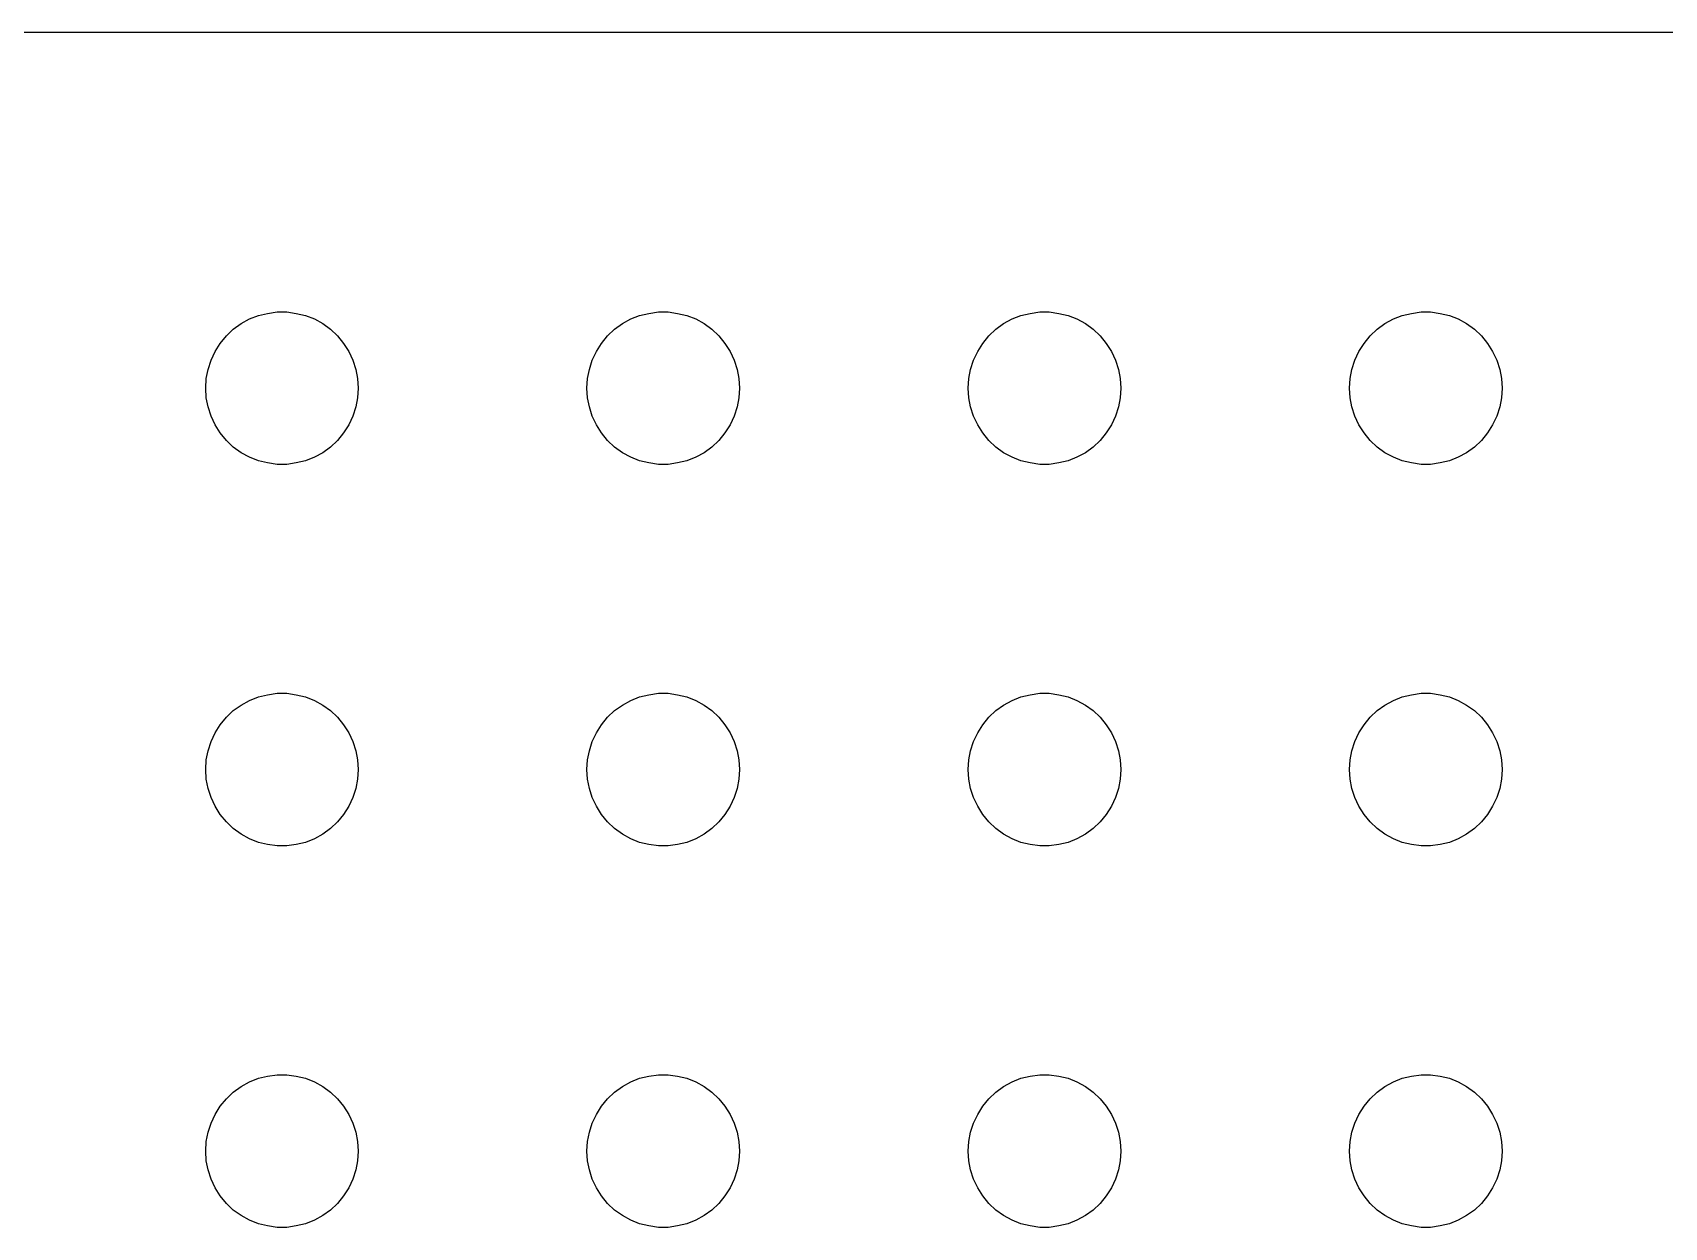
# Model space of a CAD drawing. Header units: metres. Extents: x -134 to 134, y 518 to 1078.
# Drawn here: x -102.4 to -70.31, y 1054.5 to 1077.99 of the extents above; entities that cross this region are included whole.
import ezdxf

# ---------------------------------------------------------------- set-up
doc = ezdxf.new("R2010")
doc.units = ezdxf.units.M

msp = doc.modelspace()

# ---------------------------------------------------------------- linework, layer by layer
for p, q in [((129.814, 1077.99), (-129.814, 1077.99)), ((-98.3037, 1072.27), (-98.1387, 1072.36)), ((-98.1387, 1072.36), (-97.9635, 1072.43)), ((-97.9635, 1072.43), (-97.7811, 1072.47)), ((-97.7811, 1072.47), (-97.5942, 1072.5)), ((-97.5942, 1072.5), (-97.4058, 1072.5)), ((-97.4058, 1072.5), (-97.2189, 1072.47)), ((-97.2189, 1072.47), (-97.0365, 1072.43)), ((-97.0365, 1072.43), (-96.8613, 1072.36)), ((-96.8613, 1072.36), (-96.6963, 1072.27)), ((-90.8037, 1072.27), (-90.6387, 1072.36)), ((-90.6387, 1072.36), (-90.4635, 1072.43)), ((-90.4635, 1072.43), (-90.2811, 1072.47)), ((-90.2811, 1072.47), (-90.0942, 1072.5)), ((-90.0942, 1072.5), (-89.9058, 1072.5)), ((-89.9058, 1072.5), (-89.7189, 1072.47)), ((-89.7189, 1072.47), (-89.5365, 1072.43)), ((-89.5365, 1072.43), (-89.3613, 1072.36)), ((-89.3613, 1072.36), (-89.1963, 1072.27)), ((-83.3037, 1072.27), (-83.1387, 1072.36)), ((-83.1387, 1072.36), (-82.9635, 1072.43)), ((-82.9635, 1072.43), (-82.7811, 1072.47)), ((-82.7811, 1072.47), (-82.5942, 1072.5)), ((-82.5942, 1072.5), (-82.4058, 1072.5)), ((-82.4058, 1072.5), (-82.2189, 1072.47)), ((-82.2189, 1072.47), (-82.0365, 1072.43)), ((-82.0365, 1072.43), (-81.8613, 1072.36)), ((-81.8613, 1072.36), (-81.6963, 1072.27)), ((-75.8037, 1072.27), (-75.6387, 1072.36)), ((-75.6387, 1072.36), (-75.4635, 1072.43)), ((-75.4635, 1072.43), (-75.2811, 1072.47)), ((-75.2811, 1072.47), (-75.0942, 1072.5)), ((-75.0942, 1072.5), (-74.9058, 1072.5)), ((-74.9058, 1072.5), (-74.7189, 1072.47)), ((-74.7189, 1072.47), (-74.5365, 1072.43)), ((-74.5365, 1072.43), (-74.3613, 1072.36)), ((-74.3613, 1072.36), (-74.1963, 1072.27)), ((-98.7135, 1071.88), (-98.5934, 1072.03)), ((-98.5934, 1072.03), (-98.4561, 1072.16)), ((-98.4561, 1072.16), (-98.3037, 1072.27)), ((-96.6963, 1072.27), (-96.5439, 1072.16)), ((-96.5439, 1072.16), (-96.4065, 1072.03)), ((-96.4065, 1072.03), (-96.2865, 1071.88)), ((-91.2135, 1071.88), (-91.0934, 1072.03)), ((-91.0934, 1072.03), (-90.9561, 1072.16)), ((-90.9561, 1072.16), (-90.8037, 1072.27)), ((-89.1963, 1072.27), (-89.0439, 1072.16)), ((-89.0439, 1072.16), (-88.9065, 1072.03)), ((-88.9065, 1072.03), (-88.7865, 1071.88)), ((-83.7135, 1071.88), (-83.5934, 1072.03)), ((-83.5934, 1072.03), (-83.4561, 1072.16)), ((-83.4561, 1072.16), (-83.3037, 1072.27)), ((-81.6963, 1072.27), (-81.5439, 1072.16)), ((-81.5439, 1072.16), (-81.4065, 1072.03)), ((-81.4065, 1072.03), (-81.2865, 1071.88)), ((-76.2135, 1071.88), (-76.0934, 1072.03)), ((-76.0934, 1072.03), (-75.9561, 1072.16)), ((-75.9561, 1072.16), (-75.8037, 1072.27)), ((-74.1963, 1072.27), (-74.0439, 1072.16)), ((-74.0439, 1072.16), (-73.9065, 1072.03)), ((-73.9065, 1072.03), (-73.7865, 1071.88)), ((-98.8947, 1071.55), (-98.8145, 1071.72)), ((-98.8145, 1071.72), (-98.7135, 1071.88)), ((-96.2865, 1071.88), (-96.1855, 1071.72)), ((-96.1855, 1071.72), (-96.1053, 1071.55)), ((-91.3947, 1071.55), (-91.3145, 1071.72)), ((-91.3145, 1071.72), (-91.2135, 1071.88)), ((-88.7865, 1071.88), (-88.6855, 1071.72)), ((-88.6855, 1071.72), (-88.6053, 1071.55)), ((-83.8947, 1071.55), (-83.8145, 1071.72)), ((-83.8145, 1071.72), (-83.7135, 1071.88)), ((-81.2865, 1071.88), (-81.1855, 1071.72)), ((-81.1855, 1071.72), (-81.1053, 1071.55)), ((-76.3947, 1071.55), (-76.3145, 1071.72)), ((-76.3145, 1071.72), (-76.2135, 1071.88)), ((-73.7865, 1071.88), (-73.6855, 1071.72)), ((-73.6855, 1071.72), (-73.6053, 1071.55)), ((-98.9529, 1071.37), (-98.8947, 1071.55)), ((-96.1053, 1071.55), (-96.0471, 1071.37)), ((-91.4529, 1071.37), (-91.3947, 1071.55)), ((-88.6053, 1071.55), (-88.5471, 1071.37)), ((-83.9529, 1071.37), (-83.8947, 1071.55)), ((-81.1053, 1071.55), (-81.0471, 1071.37)), ((-76.4529, 1071.37), (-76.3947, 1071.55)), ((-73.6053, 1071.55), (-73.5471, 1071.37)), ((-99, 1071), (-98.9882, 1071.19)), ((-98.9882, 1071.19), (-98.9529, 1071.37)), ((-96.0471, 1071.37), (-96.0118, 1071.19)), ((-96.0118, 1071.19), (-96, 1071)), ((-91.5, 1071), (-91.4882, 1071.19)), ((-91.4882, 1071.19), (-91.4529, 1071.37)), ((-88.5471, 1071.37), (-88.5118, 1071.19)), ((-88.5118, 1071.19), (-88.5, 1071)), ((-84, 1071), (-83.9882, 1071.19)), ((-83.9882, 1071.19), (-83.9529, 1071.37)), ((-81.0471, 1071.37), (-81.0118, 1071.19)), ((-81.0118, 1071.19), (-81, 1071)), ((-76.5, 1071), (-76.4882, 1071.19)), ((-76.4882, 1071.19), (-76.4529, 1071.37)), ((-73.5471, 1071.37), (-73.5118, 1071.19)), ((-73.5118, 1071.19), (-73.5, 1071)), ((-98.9882, 1070.81), (-99, 1071)), ((-98.9529, 1070.63), (-98.9882, 1070.81)), ((-96.0118, 1070.81), (-96.0471, 1070.63)), ((-96, 1071), (-96.0118, 1070.81)), ((-91.4882, 1070.81), (-91.5, 1071)), ((-91.4529, 1070.63), (-91.4882, 1070.81)), ((-88.5118, 1070.81), (-88.5471, 1070.63)), ((-88.5, 1071), (-88.5118, 1070.81)), ((-83.9882, 1070.81), (-84, 1071)), ((-83.9529, 1070.63), (-83.9882, 1070.81)), ((-81.0118, 1070.81), (-81.0471, 1070.63)), ((-81, 1071), (-81.0118, 1070.81)), ((-76.4882, 1070.81), (-76.5, 1071)), ((-76.4529, 1070.63), (-76.4882, 1070.81)), ((-73.5118, 1070.81), (-73.5471, 1070.63)), ((-73.5, 1071), (-73.5118, 1070.81)), ((-98.8947, 1070.45), (-98.9529, 1070.63)), ((-98.8145, 1070.28), (-98.8947, 1070.45)), ((-96.1053, 1070.45), (-96.1855, 1070.28)), ((-96.0471, 1070.63), (-96.1053, 1070.45)), ((-91.3947, 1070.45), (-91.4529, 1070.63)), ((-91.3145, 1070.28), (-91.3947, 1070.45)), ((-88.6053, 1070.45), (-88.6855, 1070.28)), ((-88.5471, 1070.63), (-88.6053, 1070.45)), ((-83.8947, 1070.45), (-83.9529, 1070.63)), ((-83.8145, 1070.28), (-83.8947, 1070.45)), ((-81.1053, 1070.45), (-81.1855, 1070.28)), ((-81.0471, 1070.63), (-81.1053, 1070.45)), ((-76.3947, 1070.45), (-76.4529, 1070.63)), ((-76.3145, 1070.28), (-76.3947, 1070.45)), ((-73.6053, 1070.45), (-73.6855, 1070.28)), ((-73.5471, 1070.63), (-73.6053, 1070.45)), ((-98.7135, 1070.12), (-98.8145, 1070.28)), ((-98.5934, 1069.97), (-98.7135, 1070.12)), ((-96.2865, 1070.12), (-96.4065, 1069.97)), ((-96.1855, 1070.28), (-96.2865, 1070.12)), ((-91.2135, 1070.12), (-91.3145, 1070.28)), ((-91.0934, 1069.97), (-91.2135, 1070.12)), ((-88.7865, 1070.12), (-88.9065, 1069.97)), ((-88.6855, 1070.28), (-88.7865, 1070.12)), ((-83.7135, 1070.12), (-83.8145, 1070.28)), ((-83.5934, 1069.97), (-83.7135, 1070.12)), ((-81.2865, 1070.12), (-81.4065, 1069.97)), ((-81.1855, 1070.28), (-81.2865, 1070.12)), ((-76.2135, 1070.12), (-76.3145, 1070.28)), ((-76.0934, 1069.97), (-76.2135, 1070.12)), ((-73.7865, 1070.12), (-73.9065, 1069.97)), ((-73.6855, 1070.28), (-73.7865, 1070.12)), ((-98.4561, 1069.84), (-98.5934, 1069.97)), ((-98.3037, 1069.73), (-98.4561, 1069.84)), ((-96.5439, 1069.84), (-96.6963, 1069.73)), ((-96.4065, 1069.97), (-96.5439, 1069.84)), ((-90.9561, 1069.84), (-91.0934, 1069.97)), ((-90.8037, 1069.73), (-90.9561, 1069.84)), ((-89.0439, 1069.84), (-89.1963, 1069.73)), ((-88.9065, 1069.97), (-89.0439, 1069.84)), ((-83.4561, 1069.84), (-83.5934, 1069.97)), ((-83.3037, 1069.73), (-83.4561, 1069.84)), ((-81.5439, 1069.84), (-81.6963, 1069.73)), ((-81.4065, 1069.97), (-81.5439, 1069.84)), ((-75.9561, 1069.84), (-76.0934, 1069.97)), ((-75.8037, 1069.73), (-75.9561, 1069.84)), ((-74.0439, 1069.84), (-74.1963, 1069.73)), ((-73.9065, 1069.97), (-74.0439, 1069.84)), ((-98.1387, 1069.64), (-98.3037, 1069.73)), ((-97.9635, 1069.57), (-98.1387, 1069.64)), ((-97.7811, 1069.53), (-97.9635, 1069.57)), ((-97.5942, 1069.5), (-97.7811, 1069.53)), ((-97.4058, 1069.5), (-97.5942, 1069.5)), ((-97.2189, 1069.53), (-97.4058, 1069.5)), ((-97.0365, 1069.57), (-97.2189, 1069.53)), ((-96.8613, 1069.64), (-97.0365, 1069.57)), ((-96.6963, 1069.73), (-96.8613, 1069.64)), ((-90.6387, 1069.64), (-90.8037, 1069.73)), ((-90.4635, 1069.57), (-90.6387, 1069.64)), ((-90.2811, 1069.53), (-90.4635, 1069.57)), ((-90.0942, 1069.5), (-90.2811, 1069.53)), ((-89.9058, 1069.5), (-90.0942, 1069.5)), ((-89.7189, 1069.53), (-89.9058, 1069.5)), ((-89.5365, 1069.57), (-89.7189, 1069.53)), ((-89.3613, 1069.64), (-89.5365, 1069.57)), ((-89.1963, 1069.73), (-89.3613, 1069.64)), ((-83.1387, 1069.64), (-83.3037, 1069.73)), ((-82.9635, 1069.57), (-83.1387, 1069.64)), ((-82.7811, 1069.53), (-82.9635, 1069.57)), ((-82.5942, 1069.5), (-82.7811, 1069.53)), ((-82.4058, 1069.5), (-82.5942, 1069.5)), ((-82.2189, 1069.53), (-82.4058, 1069.5)), ((-82.0365, 1069.57), (-82.2189, 1069.53)), ((-81.8613, 1069.64), (-82.0365, 1069.57)), ((-81.6963, 1069.73), (-81.8613, 1069.64)), ((-75.6387, 1069.64), (-75.8037, 1069.73)), ((-75.4635, 1069.57), (-75.6387, 1069.64)), ((-75.2811, 1069.53), (-75.4635, 1069.57)), ((-75.0942, 1069.5), (-75.2811, 1069.53)), ((-74.9058, 1069.5), (-75.0942, 1069.5)), ((-74.7189, 1069.53), (-74.9058, 1069.5)), ((-74.5365, 1069.57), (-74.7189, 1069.53)), ((-74.3613, 1069.64), (-74.5365, 1069.57)), ((-74.1963, 1069.73), (-74.3613, 1069.64)), ((-97.9635, 1064.93), (-97.7811, 1064.97)), ((-97.7811, 1064.97), (-97.5942, 1065)), ((-97.5942, 1065), (-97.4058, 1065)), ((-97.4058, 1065), (-97.2189, 1064.97)), ((-97.2189, 1064.97), (-97.0365, 1064.93)), ((-90.4635, 1064.93), (-90.2811, 1064.97)), ((-90.2811, 1064.97), (-90.0942, 1065)), ((-90.0942, 1065), (-89.9058, 1065)), ((-89.9058, 1065), (-89.7189, 1064.97)), ((-89.7189, 1064.97), (-89.5365, 1064.93)), ((-82.9635, 1064.93), (-82.7811, 1064.97)), ((-82.7811, 1064.97), (-82.5942, 1065)), ((-82.5942, 1065), (-82.4058, 1065)), ((-82.4058, 1065), (-82.2189, 1064.97)), ((-82.2189, 1064.97), (-82.0365, 1064.93)), ((-75.4635, 1064.93), (-75.2811, 1064.97)), ((-75.2811, 1064.97), (-75.0942, 1065)), ((-75.0942, 1065), (-74.9058, 1065)), ((-74.9058, 1065), (-74.7189, 1064.97)), ((-74.7189, 1064.97), (-74.5365, 1064.93)), ((-98.5934, 1064.53), (-98.4561, 1064.66)), ((-98.4561, 1064.66), (-98.3037, 1064.77)), ((-98.3037, 1064.77), (-98.1387, 1064.86)), ((-98.1387, 1064.86), (-97.9635, 1064.93)), ((-97.0365, 1064.93), (-96.8613, 1064.86)), ((-96.8613, 1064.86), (-96.6963, 1064.77)), ((-96.6963, 1064.77), (-96.5439, 1064.66)), ((-96.5439, 1064.66), (-96.4065, 1064.53)), ((-91.0934, 1064.53), (-90.9561, 1064.66)), ((-90.9561, 1064.66), (-90.8037, 1064.77)), ((-90.8037, 1064.77), (-90.6387, 1064.86)), ((-90.6387, 1064.86), (-90.4635, 1064.93)), ((-89.5365, 1064.93), (-89.3613, 1064.86)), ((-89.3613, 1064.86), (-89.1963, 1064.77)), ((-89.1963, 1064.77), (-89.0439, 1064.66)), ((-89.0439, 1064.66), (-88.9065, 1064.53)), ((-83.5934, 1064.53), (-83.4561, 1064.66)), ((-83.4561, 1064.66), (-83.3037, 1064.77)), ((-83.3037, 1064.77), (-83.1387, 1064.86)), ((-83.1387, 1064.86), (-82.9635, 1064.93)), ((-82.0365, 1064.93), (-81.8613, 1064.86)), ((-81.8613, 1064.86), (-81.6963, 1064.77)), ((-81.6963, 1064.77), (-81.5439, 1064.66)), ((-81.5439, 1064.66), (-81.4065, 1064.53)), ((-76.0934, 1064.53), (-75.9561, 1064.66)), ((-75.9561, 1064.66), (-75.8037, 1064.77)), ((-75.8037, 1064.77), (-75.6387, 1064.86)), ((-75.6387, 1064.86), (-75.4635, 1064.93)), ((-74.5365, 1064.93), (-74.3613, 1064.86)), ((-74.3613, 1064.86), (-74.1963, 1064.77)), ((-74.1963, 1064.77), (-74.0439, 1064.66)), ((-74.0439, 1064.66), (-73.9065, 1064.53)), ((-98.8145, 1064.22), (-98.7135, 1064.38)), ((-98.7135, 1064.38), (-98.5934, 1064.53)), ((-96.4065, 1064.53), (-96.2865, 1064.38)), ((-96.2865, 1064.38), (-96.1855, 1064.22)), ((-91.3145, 1064.22), (-91.2135, 1064.38)), ((-91.2135, 1064.38), (-91.0934, 1064.53)), ((-88.9065, 1064.53), (-88.7865, 1064.38)), ((-88.7865, 1064.38), (-88.6855, 1064.22)), ((-83.8145, 1064.22), (-83.7135, 1064.38)), ((-83.7135, 1064.38), (-83.5934, 1064.53)), ((-81.4065, 1064.53), (-81.2865, 1064.38)), ((-81.2865, 1064.38), (-81.1855, 1064.22)), ((-76.3145, 1064.22), (-76.2135, 1064.38)), ((-76.2135, 1064.38), (-76.0934, 1064.53)), ((-73.9065, 1064.53), (-73.7865, 1064.38)), ((-73.7865, 1064.38), (-73.6855, 1064.22)), ((-98.9529, 1063.87), (-98.8947, 1064.05)), ((-98.8947, 1064.05), (-98.8145, 1064.22)), ((-96.1855, 1064.22), (-96.1053, 1064.05)), ((-96.1053, 1064.05), (-96.0471, 1063.87)), ((-91.4529, 1063.87), (-91.3947, 1064.05)), ((-91.3947, 1064.05), (-91.3145, 1064.22)), ((-88.6855, 1064.22), (-88.6053, 1064.05)), ((-88.6053, 1064.05), (-88.5471, 1063.87)), ((-83.9529, 1063.87), (-83.8947, 1064.05)), ((-83.8947, 1064.05), (-83.8145, 1064.22)), ((-81.1855, 1064.22), (-81.1053, 1064.05)), ((-81.1053, 1064.05), (-81.0471, 1063.87)), ((-76.4529, 1063.87), (-76.3947, 1064.05)), ((-76.3947, 1064.05), (-76.3145, 1064.22)), ((-73.6855, 1064.22), (-73.6053, 1064.05)), ((-73.6053, 1064.05), (-73.5471, 1063.87)), ((-99, 1063.5), (-98.9882, 1063.69)), ((-98.9882, 1063.69), (-98.9529, 1063.87)), ((-96.0471, 1063.87), (-96.0118, 1063.69)), ((-96.0118, 1063.69), (-96, 1063.5)), ((-91.5, 1063.5), (-91.4882, 1063.69)), ((-91.4882, 1063.69), (-91.4529, 1063.87)), ((-88.5471, 1063.87), (-88.5118, 1063.69)), ((-88.5118, 1063.69), (-88.5, 1063.5)), ((-84, 1063.5), (-83.9882, 1063.69)), ((-83.9882, 1063.69), (-83.9529, 1063.87)), ((-81.0471, 1063.87), (-81.0118, 1063.69)), ((-81.0118, 1063.69), (-81, 1063.5)), ((-76.5, 1063.5), (-76.4882, 1063.69)), ((-76.4882, 1063.69), (-76.4529, 1063.87)), ((-73.5471, 1063.87), (-73.5118, 1063.69)), ((-73.5118, 1063.69), (-73.5, 1063.5)), ((-98.9882, 1063.31), (-99, 1063.5)), ((-96, 1063.5), (-96.0118, 1063.31)), ((-91.4882, 1063.31), (-91.5, 1063.5)), ((-88.5, 1063.5), (-88.5118, 1063.31)), ((-83.9882, 1063.31), (-84, 1063.5)), ((-81, 1063.5), (-81.0118, 1063.31)), ((-76.4882, 1063.31), (-76.5, 1063.5)), ((-73.5, 1063.5), (-73.5118, 1063.31)), ((-98.9529, 1063.13), (-98.9882, 1063.31)), ((-98.8947, 1062.95), (-98.9529, 1063.13)), ((-96.0471, 1063.13), (-96.1053, 1062.95)), ((-96.0118, 1063.31), (-96.0471, 1063.13)), ((-91.4529, 1063.13), (-91.4882, 1063.31)), ((-91.3947, 1062.95), (-91.4529, 1063.13)), ((-88.5471, 1063.13), (-88.6053, 1062.95)), ((-88.5118, 1063.31), (-88.5471, 1063.13)), ((-83.9529, 1063.13), (-83.9882, 1063.31)), ((-83.8947, 1062.95), (-83.9529, 1063.13)), ((-81.0471, 1063.13), (-81.1053, 1062.95)), ((-81.0118, 1063.31), (-81.0471, 1063.13)), ((-76.4529, 1063.13), (-76.4882, 1063.31)), ((-76.3947, 1062.95), (-76.4529, 1063.13)), ((-73.5471, 1063.13), (-73.6053, 1062.95)), ((-73.5118, 1063.31), (-73.5471, 1063.13)), ((-98.8145, 1062.78), (-98.8947, 1062.95)), ((-98.7135, 1062.62), (-98.8145, 1062.78)), ((-96.1855, 1062.78), (-96.2865, 1062.62)), ((-96.1053, 1062.95), (-96.1855, 1062.78)), ((-91.3145, 1062.78), (-91.3947, 1062.95)), ((-91.2135, 1062.62), (-91.3145, 1062.78)), ((-88.6855, 1062.78), (-88.7865, 1062.62)), ((-88.6053, 1062.95), (-88.6855, 1062.78)), ((-83.8145, 1062.78), (-83.8947, 1062.95)), ((-83.7135, 1062.62), (-83.8145, 1062.78)), ((-81.1855, 1062.78), (-81.2865, 1062.62)), ((-81.1053, 1062.95), (-81.1855, 1062.78)), ((-76.3145, 1062.78), (-76.3947, 1062.95)), ((-76.2135, 1062.62), (-76.3145, 1062.78)), ((-73.6855, 1062.78), (-73.7865, 1062.62)), ((-73.6053, 1062.95), (-73.6855, 1062.78)), ((-98.5934, 1062.47), (-98.7135, 1062.62)), ((-98.4561, 1062.34), (-98.5934, 1062.47)), ((-96.4065, 1062.47), (-96.5439, 1062.34)), ((-96.2865, 1062.62), (-96.4065, 1062.47)), ((-91.0934, 1062.47), (-91.2135, 1062.62)), ((-90.9561, 1062.34), (-91.0934, 1062.47)), ((-88.9065, 1062.47), (-89.0439, 1062.34)), ((-88.7865, 1062.62), (-88.9065, 1062.47)), ((-83.5934, 1062.47), (-83.7135, 1062.62)), ((-83.4561, 1062.34), (-83.5934, 1062.47)), ((-81.4065, 1062.47), (-81.5439, 1062.34)), ((-81.2865, 1062.62), (-81.4065, 1062.47)), ((-76.0934, 1062.47), (-76.2135, 1062.62)), ((-75.9561, 1062.34), (-76.0934, 1062.47)), ((-73.9065, 1062.47), (-74.0439, 1062.34)), ((-73.7865, 1062.62), (-73.9065, 1062.47)), ((-98.3037, 1062.23), (-98.4561, 1062.34)), ((-98.1387, 1062.14), (-98.3037, 1062.23)), ((-97.9635, 1062.07), (-98.1387, 1062.14)), ((-97.7811, 1062.03), (-97.9635, 1062.07)), ((-97.0365, 1062.07), (-97.2189, 1062.03)), ((-96.8613, 1062.14), (-97.0365, 1062.07)), ((-96.6963, 1062.23), (-96.8613, 1062.14)), ((-96.5439, 1062.34), (-96.6963, 1062.23)), ((-90.8037, 1062.23), (-90.9561, 1062.34)), ((-90.6387, 1062.14), (-90.8037, 1062.23)), ((-90.4635, 1062.07), (-90.6387, 1062.14)), ((-90.2811, 1062.03), (-90.4635, 1062.07)), ((-89.5365, 1062.07), (-89.7189, 1062.03)), ((-89.3613, 1062.14), (-89.5365, 1062.07)), ((-89.1963, 1062.23), (-89.3613, 1062.14)), ((-89.0439, 1062.34), (-89.1963, 1062.23)), ((-83.3037, 1062.23), (-83.4561, 1062.34)), ((-83.1387, 1062.14), (-83.3037, 1062.23)), ((-82.9635, 1062.07), (-83.1387, 1062.14)), ((-82.7811, 1062.03), (-82.9635, 1062.07)), ((-82.0365, 1062.07), (-82.2189, 1062.03)), ((-81.8613, 1062.14), (-82.0365, 1062.07)), ((-81.6963, 1062.23), (-81.8613, 1062.14)), ((-81.5439, 1062.34), (-81.6963, 1062.23)), ((-75.8037, 1062.23), (-75.9561, 1062.34)), ((-75.6387, 1062.14), (-75.8037, 1062.23)), ((-75.4635, 1062.07), (-75.6387, 1062.14)), ((-75.2811, 1062.03), (-75.4635, 1062.07)), ((-74.5365, 1062.07), (-74.7189, 1062.03)), ((-74.3613, 1062.14), (-74.5365, 1062.07)), ((-74.1963, 1062.23), (-74.3613, 1062.14)), ((-74.0439, 1062.34), (-74.1963, 1062.23)), ((-97.5942, 1062), (-97.7811, 1062.03)), ((-97.4058, 1062), (-97.5942, 1062)), ((-97.2189, 1062.03), (-97.4058, 1062)), ((-90.0942, 1062), (-90.2811, 1062.03)), ((-89.9058, 1062), (-90.0942, 1062)), ((-89.7189, 1062.03), (-89.9058, 1062)), ((-82.5942, 1062), (-82.7811, 1062.03)), ((-82.4058, 1062), (-82.5942, 1062)), ((-82.2189, 1062.03), (-82.4058, 1062)), ((-75.0942, 1062), (-75.2811, 1062.03)), ((-74.9058, 1062), (-75.0942, 1062)), ((-74.7189, 1062.03), (-74.9058, 1062)), ((-98.4561, 1057.16), (-98.3037, 1057.27)), ((-98.3037, 1057.27), (-98.1387, 1057.36)), ((-98.1387, 1057.36), (-97.9635, 1057.43)), ((-97.9635, 1057.43), (-97.7811, 1057.47)), ((-97.7811, 1057.47), (-97.5942, 1057.5)), ((-97.5942, 1057.5), (-97.4058, 1057.5)), ((-97.4058, 1057.5), (-97.2189, 1057.47)), ((-97.2189, 1057.47), (-97.0365, 1057.43)), ((-97.0365, 1057.43), (-96.8613, 1057.36)), ((-96.8613, 1057.36), (-96.6963, 1057.27)), ((-96.6963, 1057.27), (-96.5439, 1057.16)), ((-90.9561, 1057.16), (-90.8037, 1057.27)), ((-90.8037, 1057.27), (-90.6387, 1057.36)), ((-90.6387, 1057.36), (-90.4635, 1057.43)), ((-90.4635, 1057.43), (-90.2811, 1057.47)), ((-90.2811, 1057.47), (-90.0942, 1057.5)), ((-90.0942, 1057.5), (-89.9058, 1057.5)), ((-89.9058, 1057.5), (-89.7189, 1057.47)), ((-89.7189, 1057.47), (-89.5365, 1057.43)), ((-89.5365, 1057.43), (-89.3613, 1057.36)), ((-89.3613, 1057.36), (-89.1963, 1057.27)), ((-89.1963, 1057.27), (-89.0439, 1057.16)), ((-83.4561, 1057.16), (-83.3037, 1057.27)), ((-83.3037, 1057.27), (-83.1387, 1057.36)), ((-83.1387, 1057.36), (-82.9635, 1057.43)), ((-82.9635, 1057.43), (-82.7811, 1057.47)), ((-82.7811, 1057.47), (-82.5942, 1057.5)), ((-82.5942, 1057.5), (-82.4058, 1057.5)), ((-82.4058, 1057.5), (-82.2189, 1057.47)), ((-82.2189, 1057.47), (-82.0365, 1057.43)), ((-82.0365, 1057.43), (-81.8613, 1057.36)), ((-81.8613, 1057.36), (-81.6963, 1057.27)), ((-81.6963, 1057.27), (-81.5439, 1057.16)), ((-75.9561, 1057.16), (-75.8037, 1057.27)), ((-75.8037, 1057.27), (-75.6387, 1057.36)), ((-75.6387, 1057.36), (-75.4635, 1057.43)), ((-75.4635, 1057.43), (-75.2811, 1057.47)), ((-75.2811, 1057.47), (-75.0942, 1057.5)), ((-75.0942, 1057.5), (-74.9058, 1057.5)), ((-74.9058, 1057.5), (-74.7189, 1057.47)), ((-74.7189, 1057.47), (-74.5365, 1057.43)), ((-74.5365, 1057.43), (-74.3613, 1057.36)), ((-74.3613, 1057.36), (-74.1963, 1057.27)), ((-74.1963, 1057.27), (-74.0439, 1057.16)), ((-98.7135, 1056.88), (-98.5934, 1057.03)), ((-98.5934, 1057.03), (-98.4561, 1057.16)), ((-96.5439, 1057.16), (-96.4065, 1057.03)), ((-96.4065, 1057.03), (-96.2865, 1056.88)), ((-91.2135, 1056.88), (-91.0934, 1057.03)), ((-91.0934, 1057.03), (-90.9561, 1057.16)), ((-89.0439, 1057.16), (-88.9065, 1057.03)), ((-88.9065, 1057.03), (-88.7865, 1056.88)), ((-83.7135, 1056.88), (-83.5934, 1057.03)), ((-83.5934, 1057.03), (-83.4561, 1057.16)), ((-81.5439, 1057.16), (-81.4065, 1057.03)), ((-81.4065, 1057.03), (-81.2865, 1056.88)), ((-76.2135, 1056.88), (-76.0934, 1057.03)), ((-76.0934, 1057.03), (-75.9561, 1057.16)), ((-74.0439, 1057.16), (-73.9065, 1057.03)), ((-73.9065, 1057.03), (-73.7865, 1056.88)), ((-98.8947, 1056.55), (-98.8145, 1056.72)), ((-98.8145, 1056.72), (-98.7135, 1056.88)), ((-96.2865, 1056.88), (-96.1855, 1056.72)), ((-96.1855, 1056.72), (-96.1053, 1056.55)), ((-91.3947, 1056.55), (-91.3145, 1056.72)), ((-91.3145, 1056.72), (-91.2135, 1056.88)), ((-88.7865, 1056.88), (-88.6855, 1056.72)), ((-88.6855, 1056.72), (-88.6053, 1056.55)), ((-83.8947, 1056.55), (-83.8145, 1056.72)), ((-83.8145, 1056.72), (-83.7135, 1056.88)), ((-81.2865, 1056.88), (-81.1855, 1056.72)), ((-81.1855, 1056.72), (-81.1053, 1056.55)), ((-76.3947, 1056.55), (-76.3145, 1056.72)), ((-76.3145, 1056.72), (-76.2135, 1056.88)), ((-73.7865, 1056.88), (-73.6855, 1056.72)), ((-73.6855, 1056.72), (-73.6053, 1056.55)), ((-98.9882, 1056.19), (-98.9529, 1056.37)), ((-98.9529, 1056.37), (-98.8947, 1056.55)), ((-96.1053, 1056.55), (-96.0471, 1056.37)), ((-96.0471, 1056.37), (-96.0118, 1056.19)), ((-91.4882, 1056.19), (-91.4529, 1056.37)), ((-91.4529, 1056.37), (-91.3947, 1056.55)), ((-88.6053, 1056.55), (-88.5471, 1056.37)), ((-88.5471, 1056.37), (-88.5118, 1056.19)), ((-83.9882, 1056.19), (-83.9529, 1056.37)), ((-83.9529, 1056.37), (-83.8947, 1056.55)), ((-81.1053, 1056.55), (-81.0471, 1056.37)), ((-81.0471, 1056.37), (-81.0118, 1056.19)), ((-76.4882, 1056.19), (-76.4529, 1056.37)), ((-76.4529, 1056.37), (-76.3947, 1056.55)), ((-73.6053, 1056.55), (-73.5471, 1056.37)), ((-73.5471, 1056.37), (-73.5118, 1056.19)), ((-99, 1056), (-98.9882, 1056.19)), ((-98.9882, 1055.81), (-99, 1056)), ((-96.0118, 1056.19), (-96, 1056)), ((-96, 1056), (-96.0118, 1055.81)), ((-91.5, 1056), (-91.4882, 1056.19)), ((-91.4882, 1055.81), (-91.5, 1056)), ((-88.5118, 1056.19), (-88.5, 1056)), ((-88.5, 1056), (-88.5118, 1055.81)), ((-84, 1056), (-83.9882, 1056.19)), ((-83.9882, 1055.81), (-84, 1056)), ((-81.0118, 1056.19), (-81, 1056)), ((-81, 1056), (-81.0118, 1055.81)), ((-76.5, 1056), (-76.4882, 1056.19)), ((-76.4882, 1055.81), (-76.5, 1056)), ((-73.5118, 1056.19), (-73.5, 1056)), ((-73.5, 1056), (-73.5118, 1055.81)), ((-98.9529, 1055.63), (-98.9882, 1055.81)), ((-96.0118, 1055.81), (-96.0471, 1055.63)), ((-91.4529, 1055.63), (-91.4882, 1055.81)), ((-88.5118, 1055.81), (-88.5471, 1055.63)), ((-83.9529, 1055.63), (-83.9882, 1055.81)), ((-81.0118, 1055.81), (-81.0471, 1055.63)), ((-76.4529, 1055.63), (-76.4882, 1055.81)), ((-73.5118, 1055.81), (-73.5471, 1055.63)), ((-98.8947, 1055.45), (-98.9529, 1055.63)), ((-98.8145, 1055.28), (-98.8947, 1055.45)), ((-96.1053, 1055.45), (-96.1855, 1055.28)), ((-96.0471, 1055.63), (-96.1053, 1055.45)), ((-91.3947, 1055.45), (-91.4529, 1055.63)), ((-91.3145, 1055.28), (-91.3947, 1055.45)), ((-88.6053, 1055.45), (-88.6855, 1055.28)), ((-88.5471, 1055.63), (-88.6053, 1055.45)), ((-83.8947, 1055.45), (-83.9529, 1055.63)), ((-83.8145, 1055.28), (-83.8947, 1055.45)), ((-81.1053, 1055.45), (-81.1855, 1055.28)), ((-81.0471, 1055.63), (-81.1053, 1055.45)), ((-76.3947, 1055.45), (-76.4529, 1055.63)), ((-76.3145, 1055.28), (-76.3947, 1055.45)), ((-73.6053, 1055.45), (-73.6855, 1055.28)), ((-73.5471, 1055.63), (-73.6053, 1055.45)), ((-98.7135, 1055.12), (-98.8145, 1055.28)), ((-98.5934, 1054.97), (-98.7135, 1055.12)), ((-96.2865, 1055.12), (-96.4065, 1054.97)), ((-96.1855, 1055.28), (-96.2865, 1055.12)), ((-91.2135, 1055.12), (-91.3145, 1055.28)), ((-91.0934, 1054.97), (-91.2135, 1055.12)), ((-88.7865, 1055.12), (-88.9065, 1054.97)), ((-88.6855, 1055.28), (-88.7865, 1055.12)), ((-83.7135, 1055.12), (-83.8145, 1055.28)), ((-83.5934, 1054.97), (-83.7135, 1055.12)), ((-81.2865, 1055.12), (-81.4065, 1054.97)), ((-81.1855, 1055.28), (-81.2865, 1055.12)), ((-76.2135, 1055.12), (-76.3145, 1055.28)), ((-76.0934, 1054.97), (-76.2135, 1055.12)), ((-73.7865, 1055.12), (-73.9065, 1054.97)), ((-73.6855, 1055.28), (-73.7865, 1055.12)), ((-98.4561, 1054.84), (-98.5934, 1054.97)), ((-98.3037, 1054.73), (-98.4561, 1054.84)), ((-98.1387, 1054.64), (-98.3037, 1054.73)), ((-96.6963, 1054.73), (-96.8613, 1054.64)), ((-96.5439, 1054.84), (-96.6963, 1054.73)), ((-96.4065, 1054.97), (-96.5439, 1054.84)), ((-90.9561, 1054.84), (-91.0934, 1054.97)), ((-90.8037, 1054.73), (-90.9561, 1054.84)), ((-90.6387, 1054.64), (-90.8037, 1054.73)), ((-89.1963, 1054.73), (-89.3613, 1054.64)), ((-89.0439, 1054.84), (-89.1963, 1054.73)), ((-88.9065, 1054.97), (-89.0439, 1054.84)), ((-83.4561, 1054.84), (-83.5934, 1054.97)), ((-83.3037, 1054.73), (-83.4561, 1054.84)), ((-83.1387, 1054.64), (-83.3037, 1054.73)), ((-81.6963, 1054.73), (-81.8613, 1054.64)), ((-81.5439, 1054.84), (-81.6963, 1054.73)), ((-81.4065, 1054.97), (-81.5439, 1054.84)), ((-75.9561, 1054.84), (-76.0934, 1054.97)), ((-75.8037, 1054.73), (-75.9561, 1054.84)), ((-75.6387, 1054.64), (-75.8037, 1054.73)), ((-74.1963, 1054.73), (-74.3613, 1054.64)), ((-74.0439, 1054.84), (-74.1963, 1054.73)), ((-73.9065, 1054.97), (-74.0439, 1054.84)), ((-97.9635, 1054.57), (-98.1387, 1054.64)), ((-97.7811, 1054.53), (-97.9635, 1054.57)), ((-97.5942, 1054.5), (-97.7811, 1054.53)), ((-97.4058, 1054.5), (-97.5942, 1054.5)), ((-97.2189, 1054.53), (-97.4058, 1054.5)), ((-97.0365, 1054.57), (-97.2189, 1054.53)), ((-96.8613, 1054.64), (-97.0365, 1054.57)), ((-90.4635, 1054.57), (-90.6387, 1054.64)), ((-90.2811, 1054.53), (-90.4635, 1054.57)), ((-90.0942, 1054.5), (-90.2811, 1054.53)), ((-89.9058, 1054.5), (-90.0942, 1054.5)), ((-89.7189, 1054.53), (-89.9058, 1054.5)), ((-89.5365, 1054.57), (-89.7189, 1054.53)), ((-89.3613, 1054.64), (-89.5365, 1054.57)), ((-82.9635, 1054.57), (-83.1387, 1054.64)), ((-82.7811, 1054.53), (-82.9635, 1054.57)), ((-82.5942, 1054.5), (-82.7811, 1054.53)), ((-82.4058, 1054.5), (-82.5942, 1054.5)), ((-82.2189, 1054.53), (-82.4058, 1054.5)), ((-82.0365, 1054.57), (-82.2189, 1054.53)), ((-81.8613, 1054.64), (-82.0365, 1054.57)), ((-75.4635, 1054.57), (-75.6387, 1054.64)), ((-75.2811, 1054.53), (-75.4635, 1054.57)), ((-75.0942, 1054.5), (-75.2811, 1054.53)), ((-74.9058, 1054.5), (-75.0942, 1054.5)), ((-74.7189, 1054.53), (-74.9058, 1054.5)), ((-74.5365, 1054.57), (-74.7189, 1054.53)), ((-74.3613, 1054.64), (-74.5365, 1054.57))]:
    msp.add_line(p, q)

doc.saveas('drawing.dxf')
